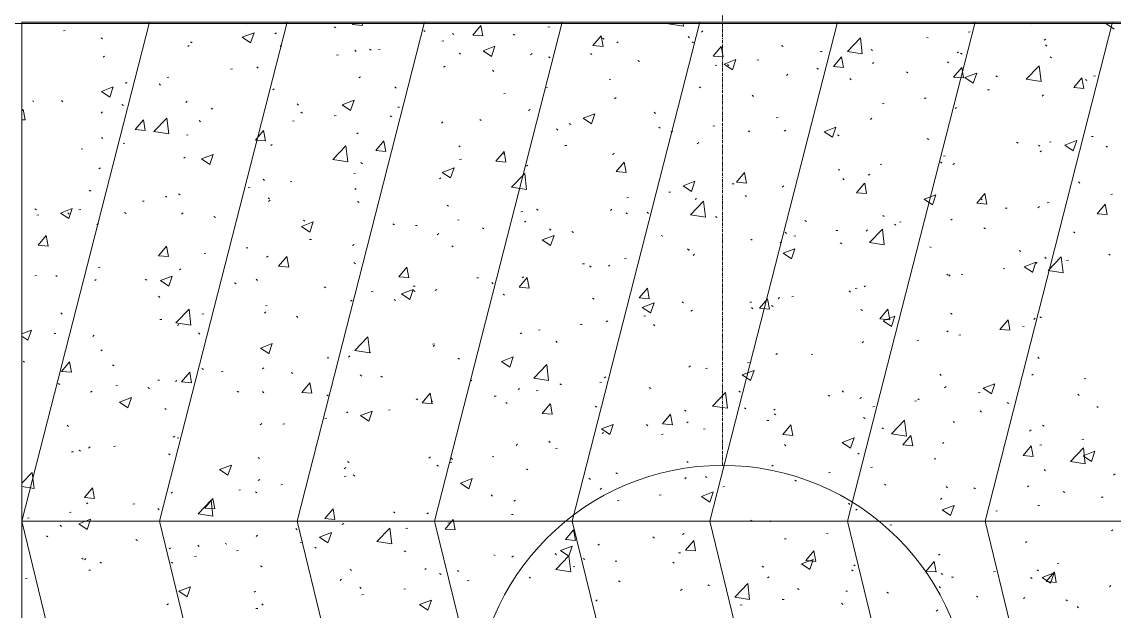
# Model space of a CAD drawing. Header units: millimetres. Extents: x 5357 to 259384, y -16348 to 109893.
# Drawn here: x 119253 to 123619, y 14878 to 17234 of the extents above; entities that cross this region are included whole.
import ezdxf

# ---------------------------------------------------------------- set-up
doc = ezdxf.new("R2010")
doc.units = ezdxf.units.MM
doc.linetypes.add('Grid Line', pattern=[22.225, 12.7, -3.175, 3.175, -3.175])
for name, color, linetype, lineweight in [('A-DETL-THIN', 151, 'Continuous', 9), ('A-FLOR', 192, 'Continuous', 9), ('A-FLOR-PATT', 8, 'Continuous', 9), ('A-WALL-3', 113, 'Continuous', 18), ('S-GRID-1', 1, 'Grid Line', 9), ('S-GRID-IDEN', 1, 'Continuous', 9)]:
    doc.layers.add(name, color=color, linetype=linetype, lineweight=lineweight)

# ---------------------------------------------------------------- blocks, each defined once
blk = doc.blocks.new('FP_187-TKCS_MB CẢNH QUAN CÂY XANH')
at = {"layer": 'A-FLOR-PATT'}
for p, q in [((120147, 17226.9), (120149.7, 17225.2)), ((120501.1, 17214.1), (120507.3, 17210.1)), ((120574.4, 17223.2), (120577.6, 17226.9)), ((120574.4, 17223.2), (120614.5, 17219.7)), ((120614.5, 17219.6), (120613.2, 17226.9)), ((121055, 17181.1), (121087.3, 17219.6)), ((121095, 17177.6), (121087.3, 17219.6)), ((121355.1, 17212.2), (121362.4, 17213.2)), ((121837.2, 17226), (121896.8, 17216.7)), ((121896.8, 17216.7), (121895.6, 17226.9)), ((123289.5, 17225.9), (123296.8, 17226.9)), ((123585.8, 17226.9), (123618.6, 17204.8)), ((119418.9, 17198.3), (119426.2, 17199.2)), ((119569.4, 17169.4), (119575.6, 17165.4)), ((120133.7, 17171.9), (120180.6, 17190)), ((120133.7, 17171.9), (120167, 17149.4)), ((120167, 17149.4), (120180.7, 17189.9)), ((120264.1, 17185.3), (120269.9, 17189.8)), ((120858.8, 17199), (120865, 17195)), ((120973.7, 17187.6), (120979.1, 17182.6)), ((121055, 17181.1), (121095, 17177.6)), ((121216.4, 17183.9), (121222.6, 17179.9)), ((121535.5, 17139.1), (121567.8, 17177.6)), ((121575.6, 17135.5), (121567.9, 17177.5)), ((121574.1, 17168.8), (121580.3, 17164.8)), ((121915.7, 17174.7), (121921.1, 17169.7)), ((121968.8, 17192.7), (121974.6, 17197.2)), ((122552.2, 17115), (122604.4, 17169.5)), ((122611.7, 17105.7), (122604.4, 17169.4)), ((122868, 17170.4), (122875.3, 17171.3)), ((123035.7, 17192.5), (123043, 17193.4)), ((123339, 17160.2), (123344.9, 17164.7)), ((119916.1, 17135), (119921.9, 17139.5)), ((119927, 17154.3), (119933.2, 17150.3)), ((120284.7, 17139.2), (120290.9, 17135.2)), ((120582.9, 17120.5), (120588.3, 17115.5)), ((120642.3, 17124.1), (120648.5, 17120.1)), ((120678.1, 17123), (120685.4, 17124)), ((120931.9, 17156.4), (120939.2, 17157.4)), ((121096.5, 17118.3), (121143.5, 17136.3)), ((121096.5, 17118.3), (121129.8, 17095.8)), ((121129.9, 17095.7), (121143.5, 17136.2)), ((121535.5, 17139.1), (121575.6, 17135.6)), ((121630.3, 17149.7), (121636.2, 17154.2)), ((121931.7, 17153.7), (121937.9, 17149.7)), ((122016, 17097), (122048.4, 17135.5)), ((122056.1, 17093.5), (122048.4, 17135.5)), ((122289.4, 17138.6), (122295.6, 17134.6)), ((122444.8, 17114.6), (122452.1, 17115.6)), ((122647, 17123.5), (122653.2, 17119.5)), ((123343.8, 17141.5), (123349.2, 17136.5)), ((119577.6, 17092.1), (119583.5, 17096.5)), ((120510.3, 17100.9), (120517.7, 17101.9)), ((121000, 17108.9), (121006.2, 17105)), ((121286.3, 17102.5), (121292.1, 17107)), ((121357.6, 17093.8), (121363.8, 17089.9)), ((121524.9, 17107.5), (121530.3, 17102.6)), ((121715.3, 17078.7), (121721.5, 17074.8)), ((122016, 17097), (122056.1, 17093.5)), ((122059.4, 17064.6), (122106.3, 17082.7)), ((122092.7, 17042.1), (122106.3, 17082.6)), ((122191, 17081.2), (122198.3, 17082.1)), ((122496.6, 17055), (122528.9, 17093.5)), ((122536.6, 17051.4), (122528.9, 17093.4)), ((122552.2, 17115), (122611.7, 17105.8)), ((122652.5, 17067), (122658.4, 17071.5)), ((122953, 17074.3), (122958.4, 17069.3)), ((122991, 17109.9), (122996.8, 17114.4)), ((123004.7, 17108.4), (123010.9, 17104.4)), ((123362.3, 17093.3), (123368.5, 17089.3)), ((120087.2, 17045.1), (120094.5, 17046.1)), ((120192.1, 17053.4), (120197.5, 17048.4)), ((120938.3, 17052.2), (120944.1, 17056.7)), ((121134.1, 17040.4), (121139.5, 17035.4)), ((122023.3, 17059.1), (122030.6, 17060)), ((122059.4, 17064.6), (122092.7, 17042.1)), ((122072.9, 17063.6), (122079.1, 17059.7)), ((122430.6, 17048.5), (122436.8, 17044.6)), ((122496.6, 17055), (122536.6, 17051.5)), ((122788.2, 17033.4), (122794.4, 17029.5)), ((122977.1, 17012.9), (123009.4, 17051.4)), ((123017.1, 17009.3), (123009.4, 17051.4)), ((123022.2, 17011), (123069.1, 17029)), ((123055.5, 16988.4), (123069.2, 17028.9)), ((123267.1, 17004.1), (123319.3, 17058.5)), ((123326.7, 16994.8), (123319.3, 17058.4)), ((119665.6, 16989.6), (119672.9, 16990.6)), ((119801.3, 16986.2), (119806.8, 16981.2)), ((119833.4, 17011.7), (119840.7, 17012.7)), ((120599.8, 17009.3), (120605.6, 17013.8)), ((121600.1, 17003.3), (121607.4, 17004.3)), ((122308.5, 17019.8), (122314.3, 17024.3)), ((122562.2, 17007.2), (122567.6, 17002.2)), ((122977.1, 17012.9), (123017.1, 17009.4)), ((123022.2, 17011), (123055.5, 16988.5)), ((123145.9, 17018.3), (123152.1, 17014.3)), ((123267.1, 17004.1), (123326.7, 16994.9)), ((123457.6, 16970.9), (123490, 17009.4)), ((123497.7, 16967.3), (123490, 17009.3)), ((123503.5, 17003.2), (123509.7, 16999.2)), ((123536.2, 17017.2), (123543.5, 17018.2)), ((119570.6, 16955.7), (119617.5, 16973.7)), ((119570.6, 16955.7), (119603.9, 16933.2)), ((119603.9, 16933.1), (119617.5, 16973.6)), ((120255.8, 16962.1), (120261.6, 16966.6)), ((120743.3, 16973.3), (120748.8, 16968.3)), ((121178.6, 16947.8), (121185.9, 16948.7)), ((121346.3, 16969.9), (121353.6, 16970.8)), ((121960.5, 16969.5), (121966.3, 16974)), ((123113, 16961.5), (123120.3, 16962.4)), ((123330.7, 16937), (123336.5, 16941.5)), ((123457.6, 16970.9), (123497.7, 16967.4)), ((119294.6, 16918.6), (119300.8, 16914.7)), ((119410.5, 16919.1), (119416, 16914.1)), ((119652.2, 16903.5), (119658.5, 16899.6)), ((119907.7, 16911.8), (119913.6, 16916.3)), ((120352.5, 16906.2), (120358, 16901.2)), ((120533.4, 16902), (120580.3, 16920.1)), ((120533.4, 16902), (120566.7, 16879.5)), ((120566.7, 16879.5), (120580.4, 16920)), ((121622, 16926.6), (121627.8, 16931)), ((122171.4, 16940.1), (122176.8, 16935.1)), ((122691.5, 16905.9), (122698.8, 16906.9)), ((122859.3, 16928), (122866.6, 16929)), ((119253, 16877.9), (119257.7, 16883.6)), ((119265.5, 16841.5), (119257.7, 16883.5)), ((119569.3, 16868.9), (119575.1, 16873.4)), ((120009.9, 16888.4), (120016.1, 16884.5)), ((120367.5, 16873.3), (120373.8, 16869.3)), ((120501.6, 16858.6), (120508.9, 16859.5)), ((120725.2, 16858.2), (120731.4, 16854.2)), ((120755.4, 16892), (120762.7, 16893)), ((121278, 16879.3), (121283.8, 16883.8)), ((121496.2, 16848.4), (121543.2, 16866.4)), ((121529.6, 16825.8), (121543.2, 16866.3)), ((121780.6, 16872.9), (121786, 16868)), ((122982.6, 16886.7), (122988.5, 16891.2)), ((119253, 16842.6), (119265.5, 16841.5)), ((119705.9, 16803), (119738.3, 16841.5)), ((119746, 16799.4), (119738.3, 16841.4)), ((119780.5, 16794.8), (119832.7, 16849.2)), ((119840.1, 16785.4), (119832.7, 16849.1)), ((119961.7, 16839), (119967.2, 16834)), ((120333.9, 16836.5), (120341.2, 16837.4)), ((120929.9, 16829.1), (120935.8, 16833.5)), ((121082.8, 16843.1), (121089.1, 16839.1)), ((121440.5, 16828), (121446.7, 16824)), ((121496.2, 16848.4), (121529.6, 16825.9)), ((121798.1, 16812.9), (121804.3, 16808.9)), ((122014.6, 16816.7), (122021.9, 16817.7)), ((122268.3, 16850.2), (122275.6, 16851.1)), ((122459.1, 16794.7), (122506, 16812.8)), ((122492.4, 16772.2), (122506, 16812.7)), ((122644.2, 16843.8), (122650, 16848.3)), ((119571, 16771.9), (119576.4, 16766.9)), ((119705.9, 16803), (119746, 16799.5)), ((119780.5, 16794.8), (119840.1, 16785.5)), ((119910.7, 16780.7), (119918, 16781.7)), ((120186.5, 16760.9), (120218.8, 16799.5)), ((120226.5, 16757.4), (120218.8, 16799.4)), ((120591.5, 16786.1), (120597.3, 16790.6)), ((121389.8, 16805.8), (121395.2, 16800.8)), ((121846.8, 16794.6), (121854.1, 16795.6)), ((122155.8, 16797.8), (122162, 16793.8)), ((122300.1, 16796.6), (122306, 16801.1)), ((122459.1, 16794.7), (122492.4, 16772.2)), ((122513.4, 16782.7), (122519.6, 16778.7)), ((122871.1, 16767.6), (122877.3, 16763.6)), ((123527.5, 16774.9), (123534.8, 16775.9)), ((119489.2, 16725.2), (119496.5, 16726.1)), ((119656.9, 16747.3), (119664.2, 16748.2)), ((120186.5, 16760.9), (120226.5, 16757.4)), ((120247.4, 16738.9), (120253.3, 16743.4)), ((120495.5, 16683.8), (120547.7, 16738.2)), ((120555.1, 16674.5), (120547.7, 16738.2)), ((120667, 16718.9), (120699.3, 16757.4)), ((120707, 16715.3), (120699.3, 16757.3)), ((120999, 16738.7), (121004.4, 16733.7)), ((121423.6, 16738.9), (121430.9, 16739.8)), ((121952.1, 16746.3), (121958, 16750.8)), ((123228.7, 16752.5), (123234.9, 16748.5)), ((123315.8, 16741.4), (123321.2, 16736.4)), ((123359.7, 16752.8), (123367.1, 16753.8)), ((123421.9, 16741.1), (123468.8, 16759.1)), ((123421.9, 16741.1), (123455.2, 16718.6)), ((123455.2, 16718.5), (123468.9, 16759)), ((123586.4, 16737.4), (123592.6, 16733.4)), ((119899.4, 16688.6), (119905.2, 16693.1)), ((119970.3, 16685.8), (120017.2, 16703.8)), ((119970.3, 16685.8), (120003.6, 16663.3)), ((120003.6, 16663.2), (120017.2, 16703.7)), ((120495.5, 16683.8), (120555.1, 16674.6)), ((120667, 16718.9), (120707, 16715.4)), ((121002.1, 16683.3), (121009.4, 16684.3)), ((121147.5, 16676.8), (121179.9, 16715.4)), ((121169.8, 16705.4), (121177.2, 16706.4)), ((121187.6, 16673.3), (121179.9, 16715.3)), ((121613.7, 16703.4), (121619.5, 16707.9)), ((122936.6, 16697.1), (122943.9, 16698)), ((123322.3, 16713.8), (123328.2, 16718.3)), ((119560.9, 16645.7), (119566.8, 16650.2)), ((120608.2, 16671.5), (120613.6, 16666.6)), ((120933.1, 16632.1), (120980, 16650.1)), ((120966.4, 16609.5), (120980.1, 16650.1)), ((121147.5, 16676.8), (121187.6, 16673.3)), ((121269.6, 16656.2), (121275.5, 16660.6)), ((121628.1, 16634.8), (121660.4, 16673.3)), ((121668.1, 16631.2), (121660.4, 16673.2)), ((122515, 16641.5), (122522.3, 16642.5)), ((122682.8, 16663.6), (122690.1, 16664.6)), ((122925, 16674.3), (122930.4, 16669.3)), ((122974.3, 16663.6), (122980.2, 16668.1)), ((120217.4, 16604.4), (120222.9, 16599.4)), ((120325.1, 16594.1), (120332.4, 16595.1)), ((120578.9, 16627.6), (120586.2, 16628.5)), ((120921.6, 16605.9), (120927.4, 16610.4)), ((120933.1, 16632.1), (120966.4, 16609.6)), ((121210.4, 16572.9), (121262.7, 16627.3)), ((121270, 16563.5), (121262.7, 16627.2)), ((121628.1, 16634.8), (121668.1, 16631.3)), ((121895.9, 16578.5), (121942.9, 16596.5)), ((121929.3, 16555.9), (121942.9, 16596.4)), ((122108.6, 16592.7), (122140.9, 16631.3)), ((122108.6, 16592.7), (122148.6, 16589.2)), ((122148.6, 16589.2), (122140.9, 16631.2)), ((122534.2, 16607.2), (122539.6, 16602.2)), ((122635.9, 16620.6), (122641.7, 16625.1)), ((123476.2, 16594.2), (123481.6, 16589.2)), ((119521.5, 16560.9), (119527.7, 16557)), ((120157.4, 16572), (120164.7, 16573)), ((120583.1, 16562.9), (120589, 16567.4)), ((121210.4, 16572.9), (121270, 16563.6)), ((121838.1, 16552.3), (121845.4, 16553.3)), ((121895.9, 16578.5), (121929.3, 16556)), ((122091.9, 16585.7), (122099.2, 16586.7)), ((122291.8, 16573.4), (122297.7, 16577.9)), ((122589.1, 16550.7), (122621.4, 16589.2)), ((122589.1, 16550.7), (122629.2, 16547.2)), ((122629.2, 16547.1), (122621.5, 16589.1)), ((119734.2, 16516.3), (119741.5, 16517.2)), ((119826.6, 16537.3), (119832.1, 16532.3)), ((119879.1, 16545.8), (119885.4, 16541.9)), ((120236.8, 16530.7), (120243, 16526.8)), ((120239.1, 16515.7), (120244.9, 16520.2)), ((120594.4, 16515.6), (120600.6, 16511.6)), ((121670.3, 16530.2), (121677.6, 16531.2)), ((121925.4, 16461.9), (121977.6, 16516.4)), ((121943.8, 16523.1), (121949.6, 16527.6)), ((121985, 16452.6), (121977.6, 16516.3)), ((122143.4, 16540), (122148.8, 16535.1)), ((122858.8, 16524.8), (122905.7, 16542.8)), ((122858.8, 16524.8), (122892.1, 16502.3)), ((122892.1, 16502.2), (122905.7, 16542.8)), ((123069.6, 16508.6), (123102, 16547.1)), ((123069.6, 16508.6), (123109.7, 16505.1)), ((123085.4, 16527.1), (123090.8, 16522.1)), ((123109.7, 16505.1), (123102, 16547.1)), ((123351, 16510.5), (123358.3, 16511.4)), ((123550.2, 16466.6), (123582.5, 16505.1)), ((123590.2, 16463), (123582.5, 16505)), ((123604.8, 16543.9), (123612.1, 16544.9)), ((119305, 16486), (119311.2, 16482)), ((119312.7, 16460.7), (119320, 16461.7)), ((119407.2, 16469.5), (119454.1, 16487.5)), ((119407.2, 16469.5), (119440.5, 16447)), ((119435.8, 16470.1), (119441.3, 16465.2)), ((119440.5, 16446.9), (119454.1, 16487.5)), ((119480.4, 16482.8), (119487.7, 16483.8)), ((119662.7, 16470.9), (119668.9, 16466.9)), ((119891.1, 16465.4), (119896.9, 16469.9)), ((120952.1, 16500.5), (120958.3, 16496.5)), ((121247.1, 16474.4), (121254.5, 16475.4)), ((121309.7, 16485.4), (121315.9, 16481.4)), ((121605.3, 16480.2), (121611.2, 16484.7)), ((121667.4, 16470.3), (121673.6, 16466.3)), ((121752.6, 16472.9), (121758, 16467.9)), ((121925.4, 16461.9), (121985, 16452.7)), ((123183.3, 16488.4), (123190.6, 16489.3)), ((123314, 16490.7), (123319.9, 16495.2)), ((123550.2, 16466.6), (123590.2, 16463.1)), ((119552.6, 16422.5), (119558.5, 16427)), ((120020.3, 16455.8), (120026.5, 16451.8)), ((120370, 16415.9), (120416.9, 16433.9)), ((120378, 16440.7), (120384.2, 16436.7)), ((120403.3, 16393.3), (120416.9, 16433.8)), ((120735.6, 16425.6), (120741.8, 16421.6)), ((120825.6, 16418.9), (120832.9, 16419.9)), ((120993.4, 16441), (121000.7, 16442)), ((121261.3, 16433), (121267.1, 16437.5)), ((122025, 16455.2), (122031.2, 16451.2)), ((122382.7, 16440.1), (122388.9, 16436.1)), ((122694.6, 16460), (122700, 16455)), ((122740.3, 16425), (122746.5, 16421)), ((122760.1, 16432.6), (122767.4, 16433.6)), ((122966, 16440.4), (122971.8, 16444.9)), ((119317.9, 16340.7), (119350.3, 16379.3)), ((119358, 16337.2), (119350.3, 16379.2)), ((120370, 16415.9), (120403.3, 16393.4)), ((120913.3, 16382.7), (120919.1, 16387.2)), ((121093.3, 16410.5), (121099.5, 16406.5)), ((121332.8, 16362.2), (121379.7, 16380.2)), ((121361.8, 16405.8), (121367.2, 16400.8)), ((121366.1, 16339.6), (121379.8, 16380.1)), ((121450.9, 16395.3), (121457.1, 16391.4)), ((121808.6, 16380.2), (121814.8, 16376.3)), ((122303.8, 16392.8), (122309.2, 16387.9)), ((122338.6, 16377.1), (122345.9, 16378)), ((122506.3, 16399.2), (122513.6, 16400.1)), ((122627.5, 16397.4), (122633.4, 16401.9)), ((122640.3, 16351), (122692.6, 16405.4)), ((122699.9, 16341.7), (122692.6, 16405.3)), ((123098, 16409.9), (123104.2, 16405.9)), ((123455.6, 16394.8), (123461.8, 16390.8)), ((119317.9, 16340.7), (119358, 16337.2)), ((119798.5, 16298.7), (119830.8, 16337.2)), ((119838.5, 16295.1), (119830.8, 16337.1)), ((120148.7, 16329.7), (120156, 16330.7)), ((120402.4, 16363.1), (120409.7, 16364.1)), ((120574.8, 16339.8), (120580.7, 16344.2)), ((120971, 16338.6), (120976.4, 16333.7)), ((121332.8, 16362.2), (121366.1, 16339.7)), ((122166.2, 16365.1), (122172.4, 16361.2)), ((122283.5, 16350.2), (122289.3, 16354.7)), ((122523.9, 16350), (122530.1, 16346.1)), ((122640.4, 16351), (122699.9, 16341.8)), ((122881.5, 16334.9), (122887.7, 16331)), ((119798.5, 16298.7), (119838.5, 16295.2)), ((119980.9, 16307.6), (119988.2, 16308.6)), ((120230.8, 16292.5), (120236.6, 16297)), ((120279, 16256.6), (120311.3, 16295.2)), ((120319.1, 16253.1), (120311.4, 16295.1)), ((121661.6, 16287.9), (121668.9, 16288.8)), ((121913, 16325.7), (121918.4, 16320.7)), ((121915.4, 16321.3), (121922.7, 16322.3)), ((121935.5, 16299.9), (121941.3, 16304.4)), ((122295.6, 16308.5), (122329, 16286.1)), ((122295.7, 16308.6), (122342.6, 16326.6)), ((122329, 16286), (122342.6, 16326.5)), ((123239.2, 16319.8), (123245.4, 16315.9)), ((123341.1, 16292.5), (123346.5, 16287.5)), ((123355.3, 16240.1), (123407.5, 16294.5)), ((123414.9, 16230.7), (123407.5, 16294.4)), ((123596.8, 16304.7), (123603, 16300.7)), ((119557.7, 16251.8), (119565, 16252.8)), ((119882.7, 16242.3), (119888.6, 16246.7)), ((120279, 16256.6), (120319.1, 16253.1)), ((120580.2, 16271.5), (120585.7, 16266.5)), ((120759.5, 16214.6), (120791.9, 16253.1)), ((120799.6, 16211), (120791.9, 16253)), ((121493.9, 16265.8), (121501.2, 16266.7)), ((121522.2, 16258.6), (121527.7, 16253.6)), ((121597, 16257), (121602.8, 16261.5)), ((123174.5, 16246), (123181.8, 16247)), ((123258.5, 16254.9), (123305.4, 16272.9)), ((123258.5, 16254.9), (123291.8, 16232.4)), ((123291.8, 16232.3), (123305.4, 16272.8)), ((123305.7, 16267.5), (123311.5, 16272)), ((123428.3, 16279.5), (123435.6, 16280.4)), ((119304, 16218.4), (119311.3, 16219.4)), ((119387.9, 16220.1), (119394.1, 16216.2)), ((119544.3, 16199.3), (119550.1, 16203.8)), ((119745.6, 16205), (119751.8, 16201.1)), ((119806.9, 16199.6), (119853.8, 16217.6)), ((119806.9, 16199.6), (119840.2, 16177.1)), ((119840.2, 16177), (119853.8, 16217.5)), ((120189.4, 16204.4), (120194.9, 16199.4)), ((120759.5, 16214.6), (120799.6, 16211.1)), ((121070.7, 16210), (121078, 16211)), ((121240.1, 16172.5), (121272.4, 16211.1)), ((121253, 16209.8), (121258.8, 16214.3)), ((121280.1, 16169), (121272.4, 16211)), ((122950.3, 16225.4), (122955.7, 16220.4)), ((122957.6, 16217.2), (122963.5, 16221.7)), ((123006.8, 16223.9), (123014.1, 16224.9)), ((123355.3, 16240.1), (123414.9, 16230.8)), ((120103.2, 16189.9), (120109.4, 16186)), ((120460.9, 16174.8), (120467.1, 16170.9)), ((120649.1, 16154.5), (120656.5, 16155.4)), ((120769.7, 16145.9), (120816.6, 16164)), ((120803, 16123.4), (120816.6, 16163.9)), ((120816.9, 16176.6), (120824.2, 16177.5)), ((120818.5, 16159.7), (120824.7, 16155.7)), ((120904.9, 16159.5), (120910.8, 16164)), ((121131.4, 16191.4), (121136.9, 16186.5)), ((121240.1, 16172.5), (121280.1, 16169)), ((121720.6, 16130.5), (121752.9, 16169)), ((121760.6, 16126.9), (121752.9, 16168.9)), ((122559.5, 16158.2), (122564.9, 16153.2)), ((122583.6, 16168.2), (122590.9, 16169.1)), ((122619.2, 16174.3), (122625, 16178.8)), ((119798.6, 16137.3), (119804.1, 16132.3)), ((120566.5, 16116.6), (120572.3, 16121.1)), ((120740.6, 16124.3), (120746.1, 16119.3)), ((120769.7, 16145.9), (120803, 16123.4)), ((121176.2, 16144.6), (121182.4, 16140.6)), ((121533.8, 16129.5), (121540, 16125.5)), ((121720.6, 16130.5), (121760.6, 16127)), ((121891.4, 16114.4), (121897.7, 16110.4)), ((122162.1, 16112.6), (122169.4, 16113.6)), ((122201.1, 16088.4), (122233.5, 16127)), ((122241.2, 16084.9), (122233.5, 16126.9)), ((122275.2, 16127), (122281, 16131.5)), ((122329.8, 16134.7), (122337.1, 16135.7)), ((119407.9, 16070.1), (119413.3, 16065.1)), ((119868.7, 16030.7), (119920.9, 16085.1)), ((119928.3, 16021.4), (119920.9, 16085)), ((120222.4, 16069.4), (120228.3, 16073.8)), ((120226, 16098.7), (120233.3, 16099.7)), ((121732.5, 16092.3), (121779.5, 16110.3)), ((121732.5, 16092.3), (121765.8, 16069.8)), ((121765.8, 16069.7), (121779.5, 16110.2)), ((121927.1, 16076.8), (121933, 16081.2)), ((122168.7, 16091.1), (122174.1, 16086.1)), ((122201.1, 16088.4), (122241.2, 16084.9)), ((122249.1, 16099.3), (122255.3, 16095.3)), ((122606.7, 16084.2), (122613, 16080.2)), ((122681.7, 16046.4), (122714, 16084.9)), ((122721.7, 16042.8), (122714, 16084.8)), ((122964.4, 16069.1), (122970.6, 16065.1)), ((119804.4, 16043.2), (119811.7, 16044.1)), ((119868.7, 16030.7), (119928.3, 16021.5)), ((119874.4, 16019.1), (119880.2, 16023.6)), ((119972.2, 16065.3), (119979.5, 16066.2)), ((120349.9, 16057.2), (120355.3, 16052.2)), ((121485.1, 16023.4), (121492.4, 16024.4)), ((121588.7, 16033.8), (121594.5, 16038.3)), ((121738.9, 16056.9), (121746.2, 16057.8)), ((121777.9, 16024), (121783.3, 16019)), ((122681.7, 16046.4), (122721.7, 16042.9)), ((122695.4, 16038.6), (122742.3, 16056.7)), ((122695.4, 16038.6), (122728.7, 16016.1)), ((122728.7, 16016.1), (122742.3, 16056.6)), ((123162.2, 16004.3), (123194.5, 16042.9)), ((123202.2, 16000.8), (123194.5, 16042.8)), ((123297.3, 16044.3), (123303.2, 16048.8)), ((123322, 16054), (123328.3, 16050)), ((119253, 15986.9), (119290.7, 16001.4)), ((119277.1, 15960.8), (119290.7, 16001.3)), ((119381.3, 15987.4), (119388.6, 15988.4)), ((119535.9, 15976.1), (119541.8, 15980.6)), ((119959.1, 15990.1), (119964.5, 15985.1)), ((121244.6, 15986.6), (121250.5, 15991.1)), ((121317.4, 16001.3), (121324.7, 16002.3)), ((122949.3, 15994), (122955.2, 15998.5)), ((122998.1, 15981.6), (123005.4, 15982.6)), ((123162.2, 16004.3), (123202.2, 16000.8)), ((123251.8, 16015.1), (123259.2, 16016)), ((119253, 15977.1), (119277, 15960.8)), ((120206.6, 15929.7), (120253.5, 15947.7)), ((120239.9, 15907.1), (120253.5, 15947.6)), ((120583.7, 15919.8), (120635.9, 15974.2)), ((120643.2, 15910.4), (120635.9, 15974.1)), ((120894.2, 15945.6), (120901.5, 15946.5)), ((120896.6, 15936.3), (120902.4, 15940.8)), ((121387.1, 15956.8), (121392.5, 15951.9)), ((122610.9, 15951.1), (122616.7, 15955.6)), ((122830.3, 15959.5), (122837.6, 15960.5)), ((119568.3, 15922.9), (119573.7, 15917.9)), ((120206.6, 15929.7), (120239.9, 15907.2)), ((120558.1, 15893.4), (120564, 15897.9)), ((120583.7, 15919.8), (120643.2, 15910.5)), ((120640.4, 15912.1), (120647.7, 15913.1)), ((121169.4, 15876), (121216.3, 15894.1)), ((121202.7, 15853.5), (121216.3, 15894)), ((122266.8, 15903.9), (122272.7, 15908.3)), ((122407.1, 15903.7), (122414.4, 15904.7)), ((119257.2, 15877.5), (119263.4, 15873.6)), ((119410.5, 15836.5), (119442.8, 15875)), ((119450.5, 15832.9), (119442.8, 15874.9)), ((119614.8, 15862.4), (119621, 15858.5)), ((120214.1, 15846.2), (120219.9, 15850.7)), ((120472.7, 15890), (120480, 15891)), ((120996.3, 15889.7), (121001.8, 15884.7)), ((121169.4, 15876), (121202.7, 15853.5)), ((121298.6, 15808.8), (121350.9, 15863.2)), ((121358.2, 15799.5), (121350.9, 15863.2)), ((121918.8, 15853.6), (121924.6, 15858.1)), ((121985.6, 15848.2), (121992.9, 15849.2)), ((122153.4, 15870.3), (122160.7, 15871.3)), ((123313.1, 15892.5), (123318.5, 15887.5)), ((119410.5, 15836.5), (119450.5, 15832.9)), ((119891, 15794.4), (119923.4, 15832.9)), ((119931.1, 15790.8), (119923.4, 15832.9)), ((119972.4, 15847.3), (119978.7, 15843.4)), ((120049.5, 15834.3), (120056.8, 15835.2)), ((120330.1, 15832.2), (120336.3, 15828.3)), ((120605.5, 15822.6), (120611, 15817.6)), ((120687.7, 15817.1), (120694, 15813.2)), ((121298.6, 15808.8), (121358.2, 15799.6)), ((121580.3, 15810.6), (121586.2, 15815.1)), ((122132.2, 15822.4), (122179.2, 15840.4)), ((122132.2, 15822.4), (122165.5, 15799.9)), ((122165.6, 15799.8), (122179.2, 15840.3)), ((122922.3, 15825.3), (122927.7, 15820.4)), ((123289, 15821.1), (123294.9, 15825.6)), ((123498.6, 15806.4), (123505.9, 15807.3)), ((119398.3, 15787.5), (119404.6, 15783.5)), ((119628, 15778.7), (119635.3, 15779.7)), ((119756, 15772.4), (119762.2, 15768.4)), ((119795.7, 15800.8), (119803, 15801.8)), ((119866.1, 15795.9), (119871.9, 15800.4)), ((119891, 15794.4), (119931.1, 15790.9)), ((120371.6, 15752.3), (120403.9, 15790.9)), ((120411.6, 15748.8), (120403.9, 15790.8)), ((121045.4, 15802), (121051.6, 15798)), ((121236.3, 15763.4), (121242.1, 15767.9)), ((121403, 15786.9), (121409.3, 15782.9)), ((121562.4, 15792.4), (121569.7, 15793.4)), ((121760.7, 15771.8), (121766.9, 15767.8)), ((122941, 15770.8), (122946.8, 15775.3)), ((123095.1, 15768.7), (123142, 15786.8)), ((123095.1, 15768.7), (123128.4, 15746.2)), ((123128.4, 15746.2), (123142, 15786.7)), ((119527.6, 15752.9), (119533.5, 15757.4)), ((119643.4, 15713.4), (119690.4, 15731.4)), ((119676.8, 15690.9), (119690.4, 15731.4)), ((120113.6, 15757.3), (120119.9, 15753.3)), ((120214.7, 15755.4), (120220.2, 15750.5)), ((120371.6, 15752.4), (120411.6, 15748.8)), ((120471.3, 15742.2), (120477.5, 15738.2)), ((120828.9, 15727.1), (120835.2, 15723.1)), ((120852.1, 15710.3), (120884.4, 15748.8)), ((120892.1, 15706.7), (120884.4, 15748.8)), ((121140.9, 15736.9), (121148.2, 15737.9)), ((121308.6, 15759), (121316, 15760)), ((122013.6, 15697.9), (122065.8, 15752.3)), ((122073.2, 15688.6), (122065.8, 15752.2)), ((122118.3, 15756.7), (122124.6, 15752.7)), ((122476, 15741.6), (122482.2, 15737.6)), ((122531.5, 15758.2), (122536.9, 15753.2)), ((122602.5, 15727.9), (122608.4, 15732.4)), ((122821.6, 15717.2), (122828.9, 15718.1)), ((122833.6, 15726.5), (122839.8, 15722.5)), ((123075.4, 15750.6), (123082.7, 15751.6)), ((123473.5, 15745.3), (123478.9, 15740.3)), ((119643.4, 15713.4), (119676.7, 15690.9)), ((119824, 15688.3), (119829.4, 15683.3)), ((120549.8, 15670.2), (120555.7, 15674.7)), ((120606.3, 15659.8), (120653.2, 15677.8)), ((120639.6, 15637.2), (120653.2, 15677.7)), ((120717.7, 15681.1), (120725, 15682.1)), ((120852.1, 15710.3), (120892.1, 15706.8)), ((120888.3, 15713.1), (120894.1, 15717.6)), ((121186.6, 15712), (121192.8, 15708)), ((121332.6, 15668.2), (121364.9, 15706.8)), ((121372.7, 15664.7), (121365, 15706.7)), ((121544.2, 15696.9), (121550.4, 15692.9)), ((121901.9, 15681.7), (121908.1, 15677.8)), ((122013.6, 15697.9), (122073.2, 15688.6)), ((122140.7, 15691.1), (122146.1, 15686.1)), ((122258.5, 15680.7), (122264.3, 15685.2)), ((122653.8, 15695.1), (122661.1, 15696)), ((123082.7, 15678.1), (123088.1, 15673.2)), ((123191.3, 15711.4), (123197.5, 15707.4)), ((123548.9, 15696.3), (123555.1, 15692.3)), ((120463.9, 15647.7), (120471.2, 15648.7)), ((120606.3, 15659.8), (120639.6, 15637.3)), ((121332.6, 15668.3), (121372.7, 15664.7)), ((121813.1, 15626.2), (121845.5, 15664.7)), ((121853.2, 15622.6), (121845.5, 15664.6)), ((121910.5, 15630.4), (121916.3, 15634.9)), ((122230.7, 15639.3), (122238, 15640.3)), ((122259.5, 15666.6), (122265.7, 15662.7)), ((122617.2, 15651.5), (122623.4, 15647.6)), ((122728.5, 15586.9), (122780.8, 15641.4)), ((122788.1, 15577.6), (122780.8, 15641.3)), ((122974.8, 15636.4), (122981, 15632.5)), ((119433.2, 15621.2), (119438.6, 15616.2)), ((120205.8, 15623), (120211.6, 15627.5)), ((120296.2, 15625.6), (120303.5, 15626.6)), ((121569.1, 15606.1), (121616, 15624.1)), ((121569.1, 15606.1), (121602.4, 15583.6)), ((121572, 15587.5), (121577.8, 15591.9)), ((121602.4, 15583.5), (121616, 15624.1)), ((121749.9, 15623.9), (121755.3, 15619)), ((121813.1, 15626.2), (121853.2, 15622.7)), ((121976.9, 15605.9), (121984.2, 15606.8)), ((122293.7, 15584.1), (122326, 15622.7)), ((122333.7, 15580.6), (122326, 15622.6)), ((122691.9, 15611), (122697.3, 15606)), ((122728.5, 15587), (122788.1, 15577.7)), ((123280.7, 15597.9), (123286.5, 15602.4)), ((123332.5, 15621.3), (123338.7, 15617.4)), ((119857.7, 15572.7), (119863.6, 15577.2)), ((119873, 15569.8), (119880.3, 15570.8)), ((121228, 15540.2), (121233.8, 15544.7)), ((121359.1, 15556.8), (121364.6, 15551.8)), ((121809.1, 15583.8), (121816.4, 15584.7)), ((122293.7, 15584.1), (122333.7, 15580.6)), ((122301.1, 15543.9), (122306.6, 15538.9)), ((122531.9, 15552.5), (122578.9, 15570.5)), ((122531.9, 15552.5), (122565.2, 15530)), ((122565.3, 15529.9), (122578.9, 15570.4)), ((122774.2, 15542.1), (122806.5, 15580.6)), ((122814.2, 15538.5), (122806.5, 15580.5)), ((122932.7, 15547.6), (122938.5, 15552.1)), ((123489.8, 15564), (123497.1, 15565)), ((119451.5, 15514.3), (119458.8, 15515.3)), ((119481.2, 15521.6), (119487.4, 15517.7)), ((119519.3, 15529.8), (119525.1, 15534.3)), ((119619.2, 15536.4), (119626.5, 15537.4)), ((119838.9, 15506.5), (119845.1, 15502.6)), ((121385.9, 15528), (121393.3, 15529)), ((122594.2, 15504.7), (122600, 15509.2)), ((122774.2, 15542.1), (122814.2, 15538.6)), ((123254.7, 15500), (123287.1, 15538.6)), ((123254.7, 15500), (123294.8, 15496.5)), ((123294.8, 15496.5), (123287.1, 15538.5)), ((123322.1, 15541.9), (123329.4, 15542.9)), ((123443.5, 15476), (123495.7, 15530.4)), ((123494.8, 15498.8), (123541.7, 15516.8)), ((123503.1, 15466.7), (123495.7, 15530.3)), ((123528.1, 15476.2), (123541.7, 15516.8)), ((120043.1, 15443.5), (120090.1, 15461.5)), ((120076.5, 15420.9), (120090.1, 15461.5)), ((120196.5, 15491.4), (120202.7, 15487.5)), ((120554.2, 15476.3), (120560.4, 15472.4)), ((120879.9, 15490), (120885.8, 15494.4)), ((120911.8, 15461.2), (120918, 15457.3)), ((120964.4, 15472.5), (120971.7, 15473.4)), ((120968.3, 15489.7), (120973.8, 15484.7)), ((121132.2, 15494.6), (121139.5, 15495.5)), ((121910.3, 15476.7), (121915.8, 15471.8)), ((122250.2, 15457.5), (122256, 15462)), ((122898.9, 15486.2), (122906.2, 15487.1)), ((123443.5, 15476), (123503.1, 15466.8)), ((123494.8, 15498.8), (123528.1, 15476.3)), ((119252.9, 15389), (119294.2, 15432)), ((119301.5, 15368.3), (119294.2, 15431.9)), ((120043.1, 15443.5), (120076.4, 15421)), ((120541.2, 15416.7), (120548.5, 15417.7)), ((120541.5, 15447), (120547.3, 15451.5)), ((120577.5, 15422.5), (120583, 15417.6)), ((121269.5, 15446.1), (121275.7, 15442.1)), ((121627.1, 15431), (121633.3, 15427)), ((121984.8, 15415.9), (121991, 15411.9)), ((122477.4, 15430.6), (122484.7, 15431.6)), ((122645.1, 15452.7), (122652.4, 15453.7)), ((123338.4, 15443.5), (123343.8, 15438.5)), ((123616.4, 15422), (123622.2, 15426.5)), ((119252.9, 15375.9), (119301.5, 15368.4)), ((119503, 15332.2), (119535.4, 15370.7)), ((119543.1, 15328.6), (119535.4, 15370.6)), ((120197.4, 15399.8), (120203.3, 15404.3)), ((120287.5, 15383.3), (120294.8, 15384.2)), ((121006, 15389.9), (121052.9, 15407.9)), ((121006, 15389.9), (121039.3, 15367.4)), ((121039.3, 15367.3), (121052.9, 15407.8)), ((121519.5, 15409.6), (121525, 15404.6)), ((121563.7, 15364.3), (121569.5, 15368.8)), ((121902.1, 15407.2), (121908, 15411.7)), ((122054.2, 15374.9), (122061.5, 15375.8)), ((122342.4, 15400.8), (122348.6, 15396.8)), ((122700.1, 15385.7), (122706.3, 15381.7)), ((122947.6, 15376.4), (122953, 15371.4)), ((123057.7, 15370.6), (123063.9, 15366.6)), ((123272.3, 15374.7), (123278.2, 15379.2)), ((119503, 15332.2), (119543.1, 15328.7)), ((119849.4, 15349.5), (119855.2, 15354)), ((119983.6, 15290.1), (120015.9, 15328.6)), ((120023.6, 15286.5), (120015.9, 15328.6)), ((120119.7, 15361.2), (120127, 15362.1)), ((120186.7, 15355.4), (120192.2, 15350.4)), ((121128.8, 15342.5), (121134.2, 15337.5)), ((121800.4, 15341.4), (121807.7, 15342.4)), ((121968.8, 15336.2), (122015.7, 15354.2)), ((121968.8, 15336.2), (122002.1, 15313.7)), ((122002.1, 15313.6), (122015.7, 15354.1)), ((122924.3, 15324.5), (122930.2, 15328.9)), ((123415.3, 15355.5), (123421.6, 15351.5)), ((123567.1, 15333), (123574.4, 15334)), ((119510.9, 15306.6), (119516.8, 15311.1)), ((119696.5, 15305.4), (119703.8, 15306.4)), ((119796, 15288.3), (119801.4, 15283.3)), ((119956.9, 15266.7), (120009.1, 15321.1)), ((119983.6, 15290.1), (120023.6, 15286.6)), ((120016.5, 15257.3), (120009.1, 15321)), ((120464.1, 15248.1), (120496.4, 15286.6)), ((120504.1, 15244.5), (120496.4, 15286.5)), ((121219.6, 15317.1), (121225.5, 15321.5)), ((121632.7, 15319.3), (121640, 15320.3)), ((122556.8, 15309.3), (122562.2, 15304.3)), ((122585.9, 15281.5), (122591.7, 15286)), ((122931.6, 15282.6), (122978.6, 15300.6)), ((122931.6, 15282.6), (122964.9, 15260.1)), ((122965, 15260), (122978.6, 15300.5)), ((123313.3, 15299.6), (123320.7, 15300.6)), ((119275, 15249.9), (119282.3, 15250.8)), ((119442.8, 15272), (119450.1, 15272.9)), ((119480, 15227.3), (119526.9, 15245.3)), ((119513.3, 15204.7), (119527, 15245.2)), ((119956.9, 15266.7), (120016.5, 15257.4)), ((120464.1, 15248.1), (120504.1, 15244.6)), ((120738, 15275.4), (120743.4, 15270.4)), ((120871.6, 15266.8), (120877.4, 15271.3)), ((120944.6, 15206), (120977, 15244.5)), ((120984.7, 15202.4), (120977, 15244.5)), ((121209.5, 15263.6), (121216.8, 15264.5)), ((122166, 15242.1), (122171.4, 15237.1)), ((122241.8, 15234.3), (122247.7, 15238.8)), ((123145.6, 15277.5), (123152.9, 15278.5)), ((119405.2, 15221.2), (119410.6, 15216.2)), ((119480, 15227.2), (119513.3, 15204.8)), ((120347.2, 15208.2), (120352.6, 15203.2)), ((120533.1, 15223.8), (120539, 15228.3)), ((120671.9, 15155.7), (120724.1, 15210.1)), ((120731.4, 15146.4), (120724.1, 15210.1)), ((120787.9, 15208), (120795.3, 15209)), ((120944.6, 15206), (120984.7, 15202.5)), ((120955.7, 15230.1), (120963, 15231.1)), ((121425.2, 15164), (121457.5, 15202.5)), ((121465.2, 15160.4), (121457.5, 15202.4)), ((122722.4, 15221.7), (122729.7, 15222.7)), ((123608.1, 15198.8), (123613.9, 15203.3)), ((119350.5, 15179), (119356.7, 15175.1)), ((119708.1, 15163.9), (119714.3, 15160)), ((120189.1, 15176.6), (120194.9, 15181.1)), ((120364.8, 15152.3), (120372.1, 15153.2)), ((120442.8, 15173.6), (120489.8, 15191.6)), ((120442.8, 15173.6), (120476.1, 15151.1)), ((120476.2, 15151), (120489.8, 15191.5)), ((120671.9, 15155.7), (120731.4, 15146.5)), ((121425.2, 15164), (121465.2, 15160.5)), ((121775.2, 15175), (121780.7, 15170)), ((121893.8, 15184), (121899.6, 15188.5)), ((121905.7, 15121.9), (121938, 15160.4)), ((121945.7, 15118.3), (121938, 15160.4)), ((122300.9, 15166.2), (122308.2, 15167.2)), ((122468.6, 15188.3), (122475.9, 15189.3)), ((123264, 15151.6), (123269.9, 15156)), ((119841.1, 15126.3), (119846.9, 15130.8)), ((119956.4, 15141.1), (119961.8, 15136.1)), ((120065.8, 15148.8), (120072, 15144.9)), ((120111, 15118.8), (120118.3, 15119.8)), ((120423.4, 15133.7), (120429.6, 15129.8)), ((120781.1, 15118.6), (120787.3, 15114.7)), ((121384.4, 15107.9), (121389.9, 15102.9)), ((121405.7, 15119.9), (121452.6, 15138)), ((121405.7, 15119.9), (121439, 15097.5)), ((121439, 15097.4), (121452.6, 15137.9)), ((121555.3, 15141.1), (121561.2, 15145.6)), ((121877.7, 15110.4), (121885, 15111.4)), ((121905.7, 15121.9), (121945.7, 15118.4)), ((122386.2, 15079.9), (122418.5, 15118.4)), ((122426.3, 15076.3), (122418.6, 15118.3)), ((119491.7, 15089), (119497.9, 15085)), ((119502.6, 15083.4), (119508.5, 15087.9)), ((119565.6, 15074), (119571, 15069)), ((119849.3, 15073.9), (119855.5, 15069.9)), ((119943.2, 15096.7), (119950.5, 15097.7)), ((121138.7, 15103.5), (121144.9, 15099.6)), ((121211.3, 15093.9), (121217.1, 15098.4)), ((121386.8, 15044.8), (121439, 15099.2)), ((121446.4, 15035.4), (121439, 15099.1)), ((121496.4, 15088.4), (121502.6, 15084.4)), ((121623.9, 15077), (121631.2, 15078)), ((121854, 15073.3), (121860.2, 15069.3)), ((122368.5, 15066.3), (122415.4, 15084.3)), ((122368.5, 15066.3), (122401.8, 15043.8)), ((122386.2, 15079.9), (122426.3, 15076.4)), ((122401.8, 15043.7), (122415.4, 15084.2)), ((122866.7, 15037.8), (122899.1, 15076.3)), ((122906.8, 15034.2), (122899.1, 15076.3)), ((122916, 15101.3), (122921.8, 15105.8)), ((123390.6, 15068.6), (123398, 15069.6)), ((119520.1, 15041), (119527.4, 15041.9)), ((120207, 15058.8), (120213.2, 15054.8)), ((120564.6, 15043.7), (120570.8, 15039.7)), ((120863.3, 15043.6), (120869.1, 15048.1)), ((120922.2, 15028.6), (120928.5, 15024.6)), ((120993.6, 15040.7), (120999.1, 15035.8)), ((121386.8, 15044.8), (121446.4, 15035.5)), ((121456.2, 15054.9), (121463.5, 15055.9)), ((122211.6, 15058.2), (122217.9, 15054.2)), ((122569.3, 15043.1), (122575.5, 15039.1)), ((122577.5, 15058.3), (122583.4, 15062.8)), ((122866.7, 15037.8), (122906.8, 15034.3)), ((122926.9, 15028), (122933.2, 15024)), ((123136.9, 15035.2), (123144.2, 15036.1)), ((123310.4, 15043.5), (123315.8, 15038.5)), ((123331.3, 15012.6), (123378.3, 15030.7)), ((123347.3, 14995.8), (123379.6, 15034.3)), ((123364.7, 14990.1), (123378.3, 15030.6)), ((123387.3, 14992.2), (123379.6, 15034.2)), ((119266.3, 15007.5), (119273.6, 15008.5)), ((120524.8, 15000.7), (120530.7, 15005.1)), ((121033, 14999.1), (121040.3, 15000.1)), ((121279.9, 15013.5), (121286.1, 15009.5)), ((121637.5, 14998.4), (121643.8, 14994.4)), ((121995.2, 14983.3), (122001.4, 14979.3)), ((122101.8, 14933.8), (122154, 14988.3)), ((122161.4, 14924.5), (122154, 14988.2)), ((122233.5, 15011.1), (122239.3, 15015.6)), ((122919.6, 14976.4), (122925, 14971.4)), ((122969.1, 15013.1), (122976.4, 15014)), ((123284.6, 15012.9), (123290.8, 15008.9)), ((123331.3, 15012.6), (123364.6, 14990.1)), ((123347.3, 14995.8), (123387.3, 14992.3)), ((123599.7, 14975.6), (123605.6, 14980.1)), ((119879.7, 14957.3), (119926.6, 14975.4)), ((119879.7, 14957.3), (119913, 14934.8)), ((119913, 14934.8), (119926.7, 14975.3)), ((120180.8, 14953.4), (120186.6, 14957.9)), ((120602.9, 14973.6), (120608.3, 14968.6)), ((120611.5, 14943.6), (120618.8, 14944.6)), ((120779.2, 14965.7), (120786.5, 14966.7)), ((121885.5, 14960.8), (121891.3, 14965.3)), ((122101.8, 14933.8), (122161.4, 14924.6)), ((122352.8, 14968.1), (122359.1, 14964.2)), ((122545.9, 14957.3), (122553.2, 14958.3)), ((122710.5, 14953), (122716.7, 14949.1)), ((123068.1, 14937.9), (123074.3, 14934)), ((123255.7, 14928.4), (123261.5, 14932.9)), ((119832.7, 14903.1), (119838.6, 14907.6)), ((120188.3, 14887.8), (120195.6, 14888.8)), ((120212.1, 14906.5), (120217.5, 14901.5)), ((120842.5, 14903.7), (120889.5, 14921.7)), ((120842.5, 14903.7), (120875.8, 14881.2)), ((120875.9, 14881.1), (120889.5, 14921.6)), ((121547, 14917.9), (121552.8, 14922.4)), ((122124.4, 14901.8), (122131.7, 14902.7)), ((122292.2, 14923.9), (122299.5, 14924.8)), ((122528.8, 14909.2), (122534.2, 14904.3)), ((123425.8, 14922.8), (123432, 14918.9)), ((123470.8, 14896.3), (123476.2, 14891.3)), ((122907.7, 14878.1), (122913.5, 14882.6))]:
    blk.add_line(p, q, dxfattribs=at)
blk = doc.blocks.new('Grid - M_Grid Head - Circle-353313-TKCS_MB CẢNH QUAN CÂY XANH')
at = {"layer": 'S-GRID-IDEN'}
blk.add_circle((0, 0), 4.5, dxfattribs=at)

msp = doc.modelspace()

# ---------------------------------------------------------------- linework, layer by layer
at = {"layer": 'A-DETL-THIN'}
for p, q in [((119252.6, 17232.3), (127252.6, 17232.3)), ((119252.6, 13236.9), (119252.6, 17232.3)), ((119252.6, 15236.9), (119762.6, 17232.3)), ((119802.6, 15236.9), (120312.6, 17232.3)), ((120352.6, 15236.9), (120862.6, 17232.3)), ((120902.6, 15236.9), (121412.6, 17232.3)), ((121452.6, 15236.9), (121962.6, 17232.3)), ((122002.6, 15236.9), (122512.6, 17232.3)), ((122552.6, 15236.9), (123062.6, 17232.3)), ((123102.6, 15236.9), (123612.6, 17232.3)), ((127252.6, 15236.9), (119252.6, 15236.9)), ((119252.6, 15236.9), (119741.3, 13236.9)), ((119802.6, 15236.9), (120291.3, 13236.9)), ((120352.6, 15236.9), (120841.3, 13236.9)), ((120902.6, 15236.9), (121391.3, 13236.9)), ((121452.6, 15236.9), (121941.3, 13236.9)), ((122002.6, 15236.9), (122491.3, 13236.9)), ((122552.6, 15236.9), (123041.3, 13236.9)), ((123102.6, 15236.9), (123591.3, 13236.9))]:
    msp.add_line(p, q, dxfattribs=at)
at = {"layer": 'A-FLOR'}
msp.add_line((119252.6, 13256.9), (119252.6, 17226.9), dxfattribs=at)
at = {"layer": 'A-WALL-3'}
msp.add_line((118242.6, 17226.9), (127262.6, 17226.9), dxfattribs=at)
at = {"layer": 'S-GRID-1'}
msp.add_line((122052.6, 15460.6), (122052.6, 20960.6), dxfattribs=at)

# ---------------------------------------------------------------- block references
at = {"layer": 'A-FLOR'}
msp.add_blockref('FP_187-TKCS_MB CẢNH QUAN CÂY XANH', (0, 0), dxfattribs=at)
at = {"layer": 'S-GRID-IDEN', "xscale": 219.9999999999998, "yscale": 219.9999999999998, "zscale": 219.9999999999998}
msp.add_blockref('Grid - M_Grid Head - Circle-353313-TKCS_MB CẢNH QUAN CÂY XANH', (122052.6, 14470.6), dxfattribs=at)

doc.saveas('drawing.dxf')
